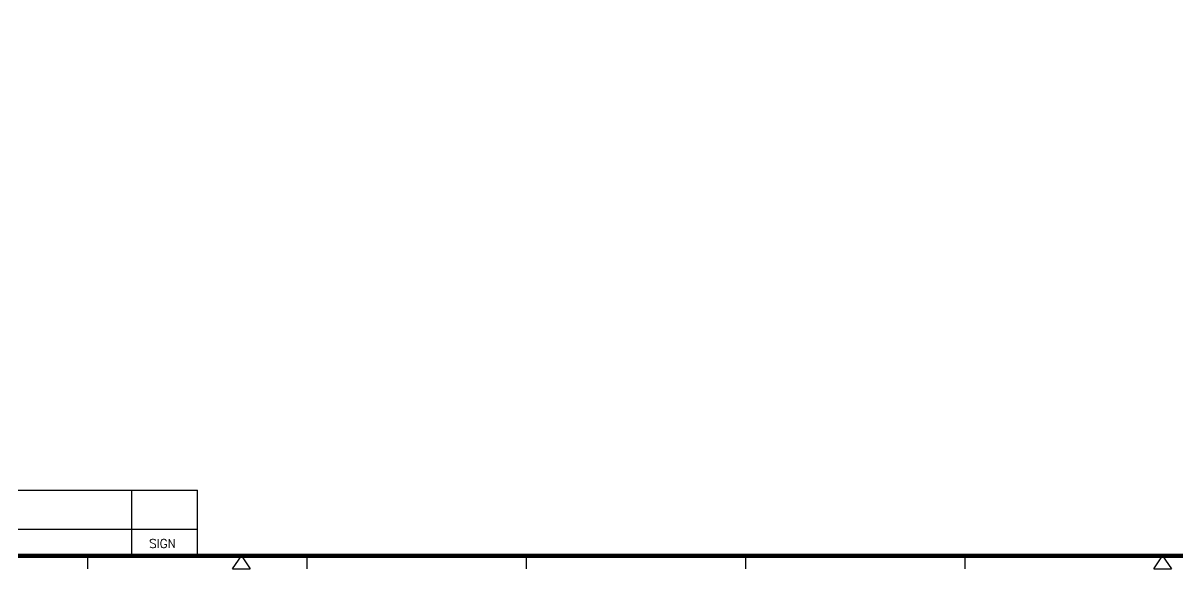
# Model space of a CAD drawing. Extents: x -425 to 6552, y -3049 to 3105.
# Drawn here: x 3305.5 to 3568.7, y -2558.3 to -2433.7 of the extents above; entities that cross this region are included whole.
import ezdxf
from ezdxf.enums import TextEntityAlignment as Align

# ---------------------------------------------------------------- set-up
doc = ezdxf.new("R2010")
doc.units = 0
doc.layers.get('0').update_dxf_attribs({"linetype": 'CONTINUOUS'})
doc.styles.add('SIM', font='simplex')

msp = doc.modelspace()

# ---------------------------------------------------------------- linework, layer by layer
for p, q in [((3170.24, -2540.26), (3345.24, -2540.26)), ((3330.24, -2555.26), (3330.24, -2540.26)), ((3345.24, -2555.26), (3345.24, -2540.26)), ((3345.24, -2549.26), (3176.24, -2549.26)), ((3320.24, -2558.26), (3320.24, -2555.26)), ((3353.24, -2558.26), (3355.24, -2555.26)), ((3355.24, -2555.26), (3357.24, -2558.26)), ((3370.24, -2558.26), (3370.24, -2555.26)), ((3420.24, -2558.26), (3420.24, -2555.26)), ((3470.24, -2558.26), (3470.24, -2555.26)), ((3520.24, -2558.26), (3520.24, -2555.26)), ((3563.24, -2558.26), (3565.24, -2555.26)), ((3565.24, -2555.26), (3567.24, -2558.26)), ((3353.24, -2558.26), (3357.24, -2558.26)), ((3563.24, -2558.26), (3567.24, -2558.26))]:
    msp.add_line(p, q)
at = {"const_width": 1}
msp.add_lwpolyline([(3970.24, -2005.26), (3170.24, -2005.26), (3170.24, -2555.26), (3970.24, -2555.26)], close=True, dxfattribs=at)

# ---------------------------------------------------------------- texts
at = {"style": 'SIM'}
msp.add_text('SIGN', height=2, dxfattribs=at).set_placement((3337.24, -2552.48), align=Align.MIDDLE)

doc.saveas('drawing.dxf')
